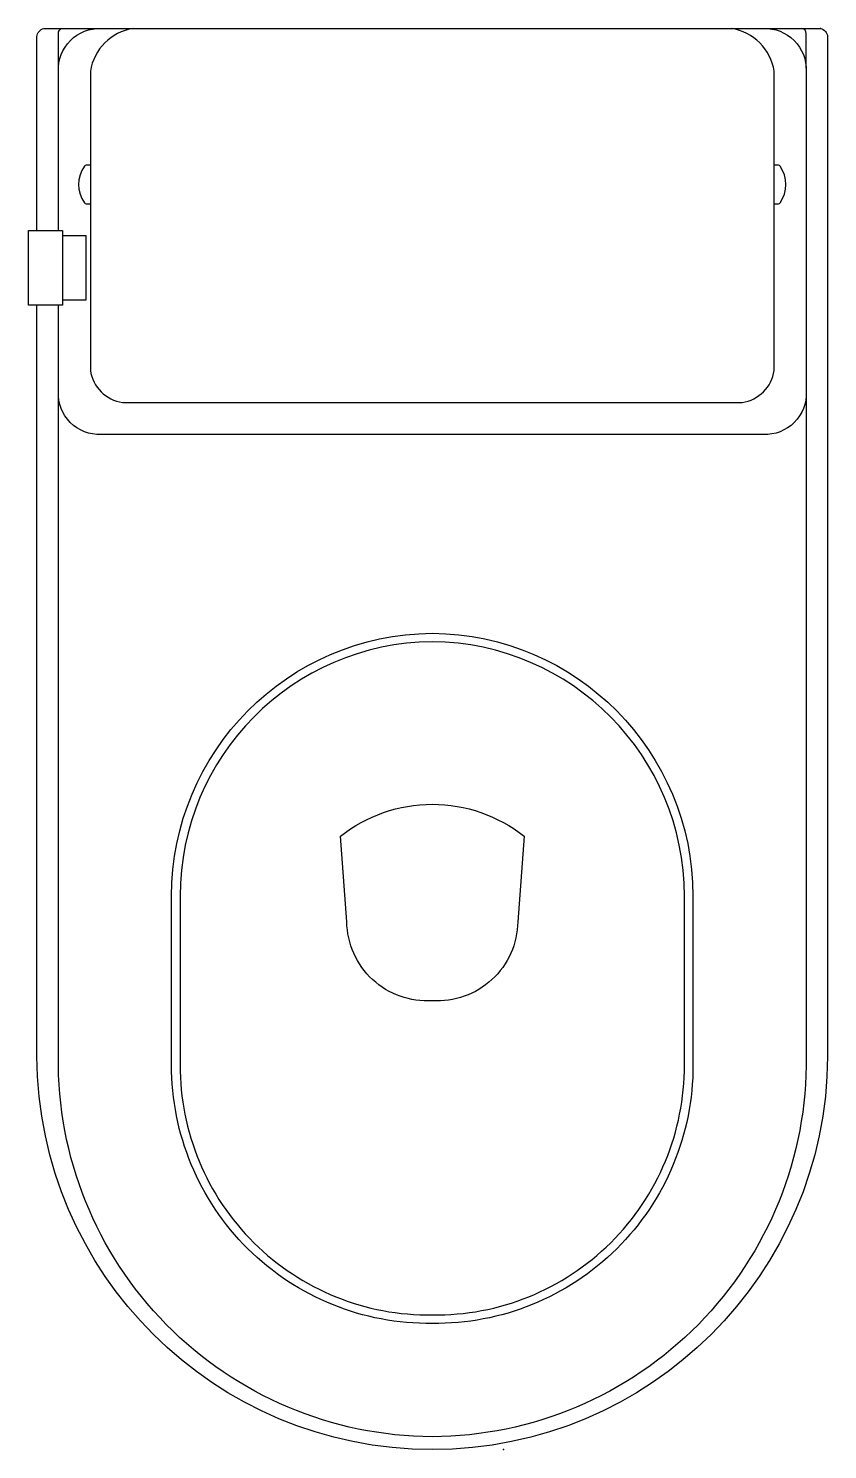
# Model space of a CAD drawing. Extents: x -0.189 to 0.185, y -0.68 to -0.015.
import ezdxf

# ---------------------------------------------------------------- set-up
doc = ezdxf.new("R2010")
doc.units = 0
doc.header["$LTSCALE"] = 16
doc.layers.get('0').update_dxf_attribs({"linetype": 'CONTINUOUS'})

msp = doc.modelspace()

# ---------------------------------------------------------------- linework, layer by layer
at = {"color": 0}
for points in [[(0.18172, -0.015, -0.329256), (0.185, -0.01879), (0.185, -0.496, -0.412623), (0, -0.68, -0.412623), (-0.185, -0.496), (-0.185, -0.1445), (-0.189, -0.1445), (-0.189, -0.1095), (-0.185, -0.1095), (-0.185, -0.01879, -0.329256), (-0.18172, -0.015), (-0.17252, -0.015), (0, -0.015), (0.17294, -0.015)], [(0, -0.621, -0.418544), (-0.122, -0.5), (-0.122, -0.421, -0.411864), (0, -0.298, -0.411864), (0.122, -0.421), (0.122, -0.5, -0.418544)], [(0, -0.617, 0.418677), (0.118, -0.50001), (0.118, -0.421, 0.411784), (0, -0.302, 0.411784), (-0.118, -0.421), (-0.118, -0.50001, 0.418677)], [(0, -0.47, -0.428571), (-0.04, -0.433), (-0.043, -0.393, -0.16754), (0, -0.378, -0.16754), (0.043, -0.393), (0.04, -0.433, -0.428571)]]:
    msp.add_lwpolyline(points, format="xyb", close=True, dxfattribs=at)
for points in [[(0.155, -0.015, -0.436499), (0.175, -0.035), (0.175, -0.185, -0.438636), (0.155, -0.205), (0, -0.205), (-0.155, -0.205, -0.438636), (-0.175, -0.185), (-0.175, -0.1445, -0.462949)], [(-0.175, -0.1095), (-0.175, -0.035, -0.436499), (-0.155, -0.015)], [(-0.175, -0.035), (-0.175, -0.01742, -0.407321), (-0.17294, -0.015)], [(-0.14, -0.015, 0.324141), (-0.16, -0.035), (-0.16, -0.175, 0.333333), (-0.145, -0.19), (0, -0.19), (0.145, -0.19, 0.333333), (0.16, -0.175), (0.16, -0.035, 0.324141), (0.14, -0.015, 0.324141)], [(0.175, -0.03354), (0.175, -0.01742, 0.407321), (0.17294, -0.015, 0.407321)], [(-0.16, -0.079), (-0.162, -0.079, 0.374703), (-0.16276, -0.07943, 0.322191), (-0.16274, -0.09659, 0.322509), (-0.162, -0.097), (-0.16, -0.097)], [(0.16, -0.097), (0.162, -0.097, 0.322509), (0.16274, -0.09659, 0.322191), (0.16276, -0.07943, 0.374703), (0.162, -0.079), (0.16, -0.079)], [(0.175, -0.18659), (0.175, -0.496, -0.416038), (0, -0.674, -0.416038), (-0.175, -0.496), (-0.175, -0.18659)]]:
    msp.add_lwpolyline(points, format="xyb", dxfattribs=at)
for points in [[(-0.185, -0.1095), (-0.173, -0.1095), (-0.173, -0.1445), (-0.185, -0.1445)], [(-0.173, -0.142), (-0.162, -0.142), (-0.162, -0.112), (-0.173, -0.112)]]:
    msp.add_lwpolyline(points, dxfattribs=at)
at = {"color": 0, "linetype": 'BYBLOCK'}
for p in [(0.18172, -0.015), (0.03335, -0.68)]:
    msp.add_point(p, dxfattribs=at)

doc.saveas('drawing.dxf')
